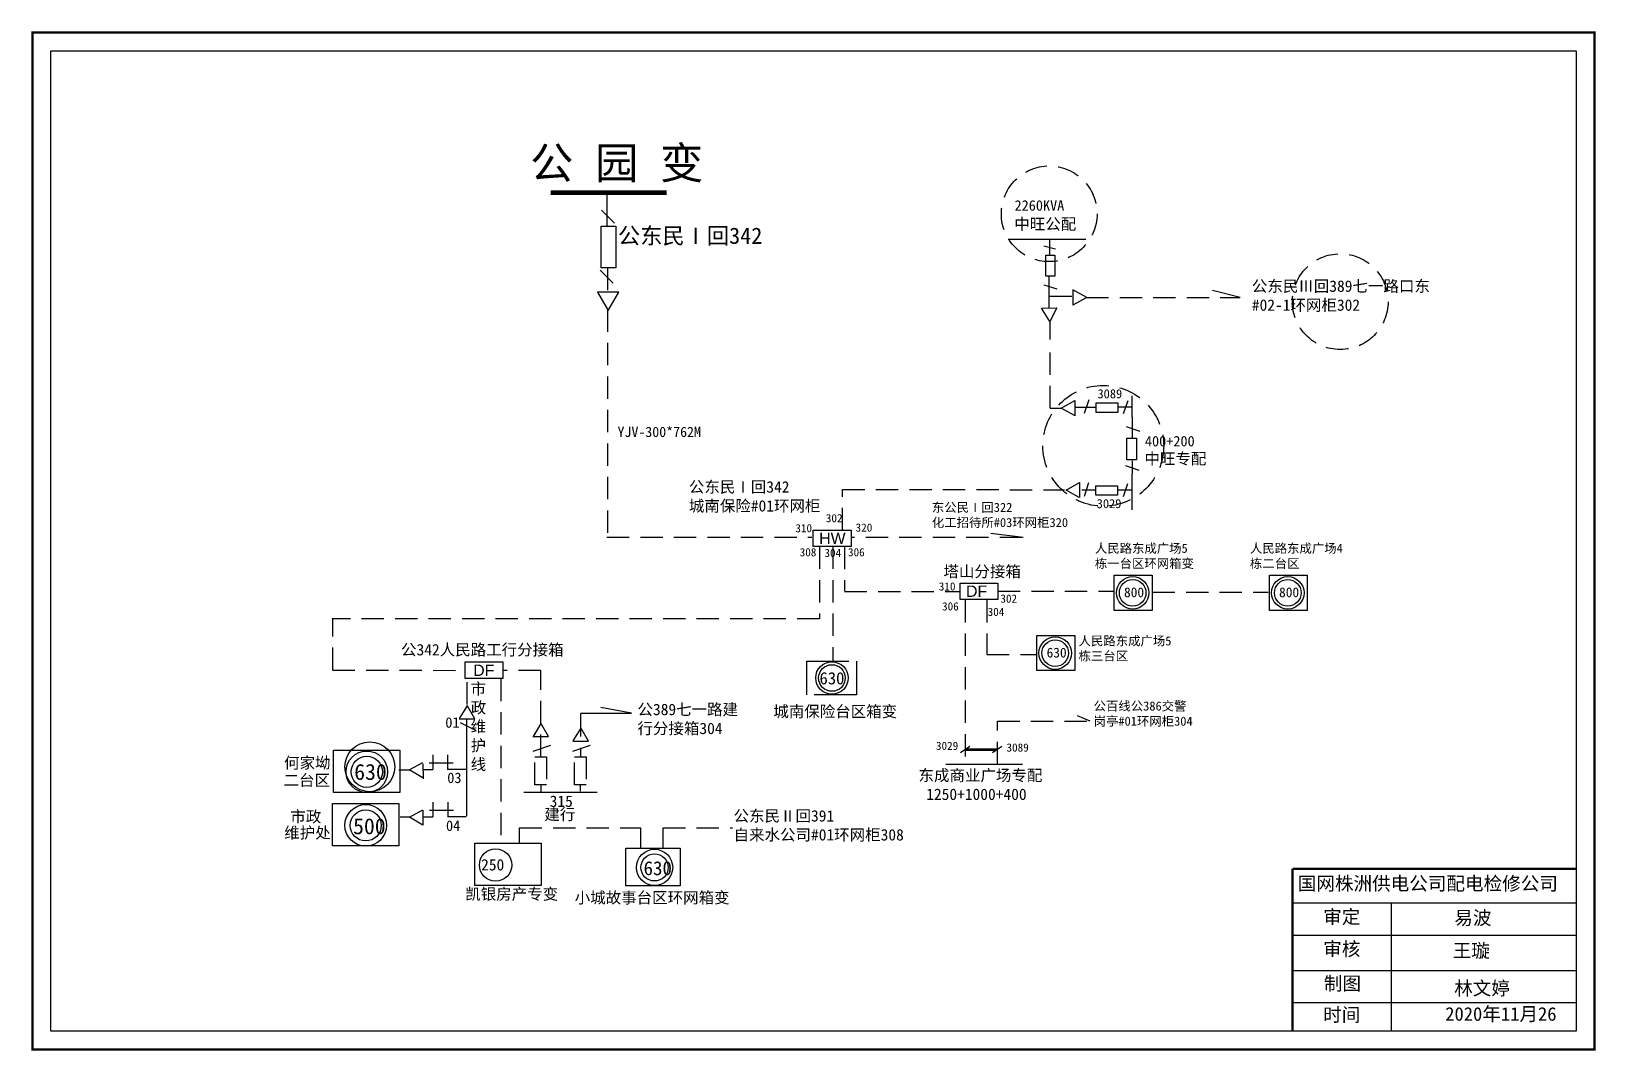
# Model space of a CAD drawing. Extents: x 0 to 344, y 0 to 224.
import ezdxf

# ---------------------------------------------------------------- set-up
doc = ezdxf.new("R2010")
doc.units = 0
doc.header["$LTSCALE"] = 0.774411
for name, pattern in [('ACAD_ISO02W100', [15, 12, -3]), ('ACAD_ISO03W100', [30, 12, -18]), ('DASHED2', [9.525, 6.35, -3.175])]:
    doc.linetypes.add(name, pattern=pattern)
doc.layers.get('0').update_dxf_attribs({"linetype": 'CONTINUOUS'})
doc.layers.add('Layer2', color=1, linetype='CONTINUOUS')
doc.styles.get("Standard").update_dxf_attribs({"font": '', "height": 2.5})
doc.styles.add('字体', font='', dxfattribs={"height": 2.5})
doc.styles.get('Standard').set_extended_font_data('楷体_GB2312')
doc.styles.get('字体').set_extended_font_data('SimSun')

msp = doc.modelspace()

# ---------------------------------------------------------------- linework, layer by layer
at = {"color": 0, "linetype": 'ACAD_ISO02W100'}
msp.add_line((126.45, 181.28), (126.45, 188.68), dxfattribs=at)
at = {"color": 0, "linetype": 'Continuous'}
for p, q in [((128.08, 181.99), (125.24, 184.83)), ((127.77, 168.74), (124.92, 171.58)), ((265.89, 165.61), (259.75, 167.14)), ((218.06, 112.72), (210.94, 113.64)), ((120.57, 74.1), (131.83, 74.1)), ((131.83, 74.1), (125.07, 75.34)), ((232.85, 72.33), (230.06, 73.47)), ((94.08, 72.03), (97.46, 70.34)), ((206.36, 66.7), (204.26, 65.31)), ((205.29, 65.93), (212.12, 65.93)), ((205.61, 66.23), (212.44, 66.23)), ((213.39, 66.7), (211.29, 65.31)), ((82.91, 61.57), (85.87, 63.2)), ((85.9, 62.9), (85.94, 59.57)), ((87.3, 63.15), (92.6, 63.15)), ((88.06, 64.92), (88.06, 61.64)), ((91.34, 64.92), (91.34, 61.64)), ((201.02, 62.87), (217.95, 62.87)), ((82.93, 61.51), (80.59, 61.51)), ((85.87, 59.82), (82.91, 61.57)), ((85.78, 61.67), (88.06, 61.67)), ((91.3, 61.75), (95.38, 61.75)), ((108.11, 56.69), (124.3, 56.69)), ((82.96, 51.15), (85.92, 52.79)), ((85.88, 52.73), (85.92, 49.4)), ((87.35, 52.74), (92.65, 52.74)), ((88.11, 54.5), (88.11, 51.22)), ((91.39, 54.5), (91.39, 51.22)), ((83.26, 51.15), (80.92, 51.15)), ((85.92, 49.4), (82.96, 51.15)), ((85.83, 51.25), (88.11, 51.25)), ((91.35, 51.33), (95.43, 51.33))]:
    msp.add_line(p, q, dxfattribs=at)
at = {"linetype": 'Continuous'}
for p, q in [((231.85, 178.36), (214.75, 178.36)), ((225.22, 176.22), (222.6, 176.91)), ((223.97, 175.03), (223.97, 178.39)), ((223.81, 163.4), (223.81, 170.27)), ((225.6, 167.45), (222.69, 168.28)), ((228.79, 165.83), (223.75, 165.83)), ((222.14, 163.27), (225.51, 163.32)), ((223.92, 160.33), (222.14, 163.27)), ((225.52, 163.31), (223.92, 160.33)), ((224.02, 141.24), (226.45, 141.24)), ((226.47, 141.19), (229.44, 142.93)), ((229.44, 142.93), (229.43, 139.55)), ((229.5, 141.45), (234.13, 141.45)), ((231.6, 140.1), (232.61, 143.14)), ((239.13, 141.48), (242.03, 141.48)), ((240.19, 140.02), (241.2, 142.88)), ((242.07, 139.27), (242.07, 143.91)), ((229.4, 139.62), (226.47, 141.19)), ((242.08, 139.29), (242.08, 134.65)), ((240.73, 137.18), (243.76, 136.17)), ((240.64, 128.59), (243.51, 127.58)), ((242.1, 129.65), (242.1, 126.75)), ((227.51, 123.16), (230.48, 124.89)), ((230.48, 124.89), (230.47, 121.52)), ((231.55, 121.86), (232.56, 124.89)), ((240.14, 121.77), (241.15, 124.64)), ((242.07, 118.83), (242.07, 126.75)), ((230.44, 121.58), (227.51, 123.16)), ((230.99, 123.21), (234.07, 123.21)), ((239.08, 123.23), (241.98, 123.23)), ((277.44, 32.28), (339.81, 32.28)), ((299.09, 32.27), (299.09, 3.94)), ((277.44, 25.18), (339.81, 25.18)), ((277.44, 17.43), (339.81, 17.43)), ((277.44, 10.33), (339.81, 10.33))]:
    msp.add_line(p, q, dxfattribs=at)
at = {"color": 0, "linetype": 'DASHED2'}
for p, q in [((126.53, 172.1), (126.53, 166.71)), ((231.98, 165.61), (265.76, 165.61)), ((126.53, 162.97), (126.53, 113.12)), ((224.01, 156.35), (224.01, 160.3)), ((224.01, 141.19), (224.01, 154.05)), ((178.31, 114.35), (178.28, 123.32)), ((178.28, 123.32), (227.16, 123.26)), ((126.44, 112.82), (171.53, 112.82)), ((173.22, 110.76), (173.22, 94.86)), ((176.14, 110.73), (176.14, 85.49)), ((178.75, 110.72), (178.75, 100.99)), ((217.83, 112.72), (180.16, 112.73)), ((178.75, 100.82), (204.21, 100.82)), ((212.5, 100.96), (237.96, 100.96)), ((246.56, 100.74), (272.03, 100.74)), ((205.28, 98.97), (205.28, 63.1)), ((173.22, 94.86), (65.91, 94.86)), ((66.05, 83.57), (66.05, 94.81)), ((66, 83.52), (95.26, 83.49)), ((111.84, 83.46), (103.6, 83.46)), ((111.85, 64.46), (111.89, 83.44)), ((95.65, 75.95), (95.66, 81.67)), ((103.08, 81.65), (103.08, 45.52)), ((93.86, 72.83), (97.32, 72.85)), ((95.64, 75.7), (93.89, 72.87)), ((97.32, 72.85), (95.63, 75.77)), ((120.62, 73.82), (120.62, 64.38)), ((110.13, 68.89), (113.59, 68.91)), ((111.9, 71.76), (110.15, 68.93)), ((113.59, 68.91), (111.89, 71.84)), ((120.67, 70.76), (118.92, 67.94)), ((122.36, 67.92), (120.66, 70.84)), ((212.4, 62.84), (212.4, 72.33)), ((212.4, 72.33), (232.85, 72.33)), ((110.2, 65.73), (114.1, 67.03)), ((118.89, 67.9), (122.36, 67.92)), ((118.92, 65.73), (122.83, 67.03)), ((111.85, 58.28), (111.85, 56.69)), ((120.54, 58.28), (120.54, 56.86)), ((107.19, 45.36), (107.19, 48.79)), ((107.19, 48.79), (133.8, 48.79)), ((133.8, 48.85), (133.8, 44.32)), ((138.8, 44.32), (138.8, 48.85)), ((138.8, 48.85), (154.11, 48.85))]:
    msp.add_line(p, q, dxfattribs=at)
at = {"color": 7, "linetype": 'Continuous'}
msp.add_line((232.06, 165.58), (229.05, 167.3), dxfattribs=at)
at = {"color": 7, "linetype": 'DASHED2'}
for p, q in [((229.05, 167.3), (229.05, 163.92)), ((229.08, 163.99), (232.02, 165.56))]:
    msp.add_line(p, q, dxfattribs=at)
at = {"color": 7}
for p, q in [((171.85, 114.39), (180.17, 114.39)), ((171.85, 110.74), (171.85, 114.39)), ((180.17, 114.39), (180.17, 110.74)), ((180.17, 110.74), (171.85, 110.74)), ((204.19, 102.72), (212.51, 102.72)), ((204.19, 99.07), (204.19, 102.72)), ((212.51, 102.72), (212.51, 99.07)), ((212.51, 99.07), (204.19, 99.07))]:
    msp.add_line(p, q, dxfattribs=at)
at = {"linetype": 'DASHED2'}
for p, q in [((210.08, 98.98), (210.08, 86.96)), ((210.08, 86.96), (220.91, 86.96))]:
    msp.add_line(p, q, dxfattribs=at)
at = {"color": 0}
for p, q in [((95.22, 81.7), (95.22, 85.35)), ((95.22, 85.35), (103.54, 85.35)), ((103.54, 85.35), (103.54, 81.7)), ((103.54, 81.7), (95.22, 81.7)), ((95.56, 51.42), (95.55, 72.86))]:
    msp.add_line(p, q, dxfattribs=at)
at = {"linetype": 'Continuous', "const_width": 0.5}
msp.add_lwpolyline([(-0.08, 223.96), (343.9, 223.96), (343.9, -0.01), (-0.08, -0.01)], close=True, dxfattribs=at)
at = {"linetype": 'Continuous'}
for points in [[(3.97, 219.91), (339.85, 219.91), (339.85, 4.04), (3.97, 4.04)], [(225.05, 170.27), (223.08, 170.27), (223.08, 174.94), (225.05, 174.94)], [(234.13, 140.27), (234.13, 142.38), (238.93, 142.38), (238.93, 140.27)], [(240.9, 134.65), (243, 134.65), (243, 129.85), (240.9, 129.85)], [(234.07, 122.03), (234.07, 124.13), (238.88, 124.13), (238.88, 122.03)], [(238.15, 104.47), (246.47, 104.47), (246.47, 96.7), (238.15, 96.7)], [(272.3, 104.47), (280.62, 104.47), (280.62, 96.7), (272.3, 96.7)], [(221.1, 91.19), (229.42, 91.19), (229.42, 83.43), (221.1, 83.43)]]:
    msp.add_lwpolyline(points, close=True, dxfattribs=at)
at = {"color": 0, "linetype": 'Continuous', "const_width": 1}
msp.add_lwpolyline([(114.06, 188.68), (139.59, 188.68)], dxfattribs=at)
at = {"color": 0, "linetype": 'ACAD_ISO02W100'}
msp.add_lwpolyline([(128.35, 172.1), (125.18, 172.1), (125.18, 181.28), (128.35, 181.28)], close=True, dxfattribs=at)
at = {"color": 0, "linetype": 'Continuous'}
for points in [[(126.67, 162.73), (129.02, 166.78), (124.33, 166.78)], [(66.23, 65.89), (80.83, 65.89), (80.83, 56.56), (66.23, 56.56)], [(66.03, 54.19), (80.63, 54.19), (80.63, 44.87), (66.03, 44.87)], [(97.34, 45.42), (111.95, 45.42), (111.95, 36.09), (97.34, 36.09)], [(130.56, 44.32), (142.53, 44.32), (142.53, 36.04), (130.56, 36.04)]]:
    msp.add_lwpolyline(points, close=True, dxfattribs=at)
at = {"linetype": 'ACAD_ISO03W100'}
msp.add_lwpolyline([(170.41, 85.49), (181.37, 85.49), (181.37, 78.11), (170.41, 78.11)], close=True, dxfattribs=at)
at = {"color": 0, "linetype": 'DASHED2'}
for points in [[(110.53, 64.43), (113.13, 64.43), (113.13, 58.26), (110.53, 58.26)], [(119.25, 64.43), (121.85, 64.43), (121.85, 58.26), (119.25, 58.26)]]:
    msp.add_lwpolyline(points, close=True, dxfattribs=at)
at = {"linetype": 'Continuous', "const_width": 0.5}
for points in [[(277.4, 39.79), (277.4, 4.06)], [(277.44, 39.79), (339.81, 39.79)]]:
    msp.add_lwpolyline(points, dxfattribs=at)
at = {"color": 1, "linetype": 'DASHED2'}
for centre, radius in [((223.81, 184.02), 10.54), ((287.89, 164.67), 10.54), ((235.72, 132.93), 13.3)]:
    msp.add_circle(centre, radius, dxfattribs=at)
at = {"color": 7}
for centre, radius in [((242.19, 100.56), 3.58), ((242.19, 100.56), 2.93), ((276.34, 100.56), 3.58), ((276.34, 100.56), 2.93), ((225.14, 87.28), 3.58), ((225.14, 87.28), 2.93), ((175.97, 81.81), 3.58), ((175.97, 81.81), 2.93)]:
    msp.add_circle(centre, radius, dxfattribs=at)
at = {"color": 1, "linetype": 'Continuous'}
msp.add_circle((74.21, 62.25), 5.48, dxfattribs=at)
at = {"color": 0}
for centre, radius in [((73.55, 61.15), 4.58), ((73.55, 61.15), 3.43), ((73.31, 49.36), 4.58), ((73.31, 49.36), 3.43), ((136.91, 40.1), 3.99), ((136.91, 40.1), 2.99)]:
    msp.add_circle(centre, radius, dxfattribs=at)
at = {"color": 0, "linetype": 'Continuous'}
msp.add_circle((101.91, 40.63), 3.57, dxfattribs=at)

# ---------------------------------------------------------------- texts
at = {"style": '字体'}
for s, p in [('中旺公配', (216.12, 180.52)), ('中旺专配', (244.78, 128.85)), ('城南保险台区箱变', (163.06, 73.2))]:
    msp.add_text(s, height=2.5, dxfattribs=at).set_placement(p)
at = {"color": 0, "style": '字体'}
for s, height, p in [('YJV-300*762M', 2.25, (128.76, 134.87)), ('何家坳', 2.5, (55.33, 61.88)), ('二台区', 2.5, (55.22, 58.04)), ('市政', 2.5, (56.71, 50.05)), ('维护处', 2.5, (55.37, 46.49)), ('小城故事台区环网箱变', 2.5, (119.33, 32.2))]:
    msp.add_text(s, height=height, dxfattribs=at).set_placement(p)
at = {"color": 7}
msp.add_text('630', height=2.687, dxfattribs=at).set_placement((173.23, 80.41))
at = {"color": 0}
for s, height, p in [('01', 2.3, (90.84, 70.86)), ('03', 2.3, (91.27, 58.68)), ('04', 2.3, (90.99, 48.13)), ('250', 2.5, (98.72, 39.43))]:
    msp.add_text(s, height=height, dxfattribs=at).set_placement(p)
at = {"color": 0, "linetype": 'Continuous', "attachment_point": 1, "style": '字体'}
for s, insert, char_height, width in [('公 园 变', (109.49, 198.72), 7, 83.5042), ('公东民Ⅰ回342', (128.86, 180.99), 3.587, 94.453)]:
    msp.add_mtext(s, dxfattribs=dict(at, insert=insert, char_height=char_height, width=width))
at = {"attachment_point": 1, "style": '字体'}
for s, insert, char_height, width in [('公东民Ⅲ回389七一路口东\\P#02-1环网柜{\\C1;302}', (268.43, 169.34), 2.5, 49.0083), ('公东民Ⅰ回342{\\C256;\\P}城南保险#01环网柜', (144.47, 125.13), 2.5, 32.1905), ('东公民Ⅰ回322\\P化工招待所#03环网柜320', (197.97, 120.38), 2, 39.2067), ('塔山分接箱', (200.52, 106.52), 2.5, 32.1905)]:
    msp.add_mtext(s, dxfattribs=dict(at, insert=insert, char_height=char_height, width=width))
at = {"color": 1, "attachment_point": 1, "style": '字体'}
for s, insert, char_height, width in [('{\\fKaiTi_GB2312|b0|i0|c134|p32;3089}', (234.44, 145.39), 2, 32.1905), ('{\\fKaiTi_GB2312|b0|i0|c134|p32;3029}', (234.27, 121.21), 2, 32.1905), ('{\\H0.72x;\\C7;302}', (174.63, 117.9), 2.5, 32.1905), ('{\\H0.72x;\\C7;310}', (167.92, 115.7), 2.5, 32.1905), ('{\\fArial|b0|i0|c0|p32;\\C7;HW}', (173.16, 113.83), 2.5, 32.1905), ('{\\H0.72x;\\C7;320}', (181.19, 115.83), 2.5, 32.1905), ('{\\H0.72x;\\C7;308}', (168.87, 110.4), 2.5, 32.1905), ('{\\H0.72x;\\C7;306}', (179.51, 110.4), 2.5, 32.1905), ('{\\H0.72x;\\C7;304}', (174.32, 110.24), 2.5, 32.1905), ('{\\fKaiTi_GB2312|b0|i0|c134|p32;\\H0.72x;\\C7;310}', (199.5, 102.87), 2.5, 32.1905), ('{\\fArial|b0|i0|c0|p32;\\C7;DF}', (205.5, 102.17), 2.5, 32.1905), ('{\\fKaiTi_GB2312|b0|i0|c134|p32;\\H0.72x;\\C7;302}', (213.06, 100.19), 2.5, 32.1905), ('{\\H0.72x;\\C7;800}', (240.29, 101.76), 3, 38.6286), ('{\\H0.72x;\\C7;800}', (274.43, 101.76), 3, 38.6286), ('{\\fKaiTi_GB2312|b0|i0|c134|p32;\\H0.72x;\\C7;306}', (200.22, 98.48), 2.5, 32.1905), ('{\\fKaiTi_GB2312|b0|i0|c134|p32;\\H0.72x;\\C7;304}', (210.26, 97.27), 2.5, 32.1905), ('{\\H0.72x;\\C7;630}', (223.24, 88.48), 3, 38.6286), ('{\\H0.72x;\\C7;3029}', (198.88, 67.77), 2.5, 32.1905), ('{\\H0.72x;\\C7;3089}', (214.41, 67.4), 2.5, 32.1905)]:
    msp.add_mtext(s, dxfattribs=dict(at, insert=insert, char_height=char_height, width=width))
at = {"color": 0, "attachment_point": 1, "style": '字体'}
for s, insert, char_height, width in [('人民路东成广场5栋一台区环网箱变', (233.86, 111.37), 2, 23.0346), ('人民路东成广场4栋二台区', (268, 111.37), 2, 23.0346), ('公342人民路工行分接箱', (81.09, 89.29), 2.5, 40.0476), ('人民路东成广场5栋三台区', (230.27, 90.99), 2, 23.0346), ('公389七一路建行分接箱304', (133.15, 76.13), 2.5, 22.9874), ('公百线公386交警岗亭#01环网柜304', (233.59, 76.64), 2, 23.0346), ('东成商业广场专配\\P 1250+1000+400', (195.03, 61.62), 2.5, 32.1905), ('公东民Ⅱ回391\\P自来水公司#01环网柜308', (154.31, 52.7), 2.5, 44.6806), ('凯银房产专变', (95.23, 35.5), 2.5, 34.9657)]:
    msp.add_mtext(s, dxfattribs=dict(at, insert=insert, char_height=char_height, width=width))
at = {"color": 0, "linetype": 'DASHED2', "char_height": 2.5, "attachment_point": 1, "style": '字体'}
for s, insert, width in [('{\\fArial|b0|i0|c0|p32;DF}', (96.98, 84.76), 4.5093), ('市政维护线', (96.42, 80.71), 3.0822), ('315', (113.82, 55.92), 6.5052), ('建行', (112.63, 53.04), 17.2389)]:
    msp.add_mtext(s, dxfattribs=dict(at, insert=insert, width=width))
at = {"color": 0, "attachment_point": 1}
for s, insert, char_height, width in [('630', (70.78, 62.89), 3.513, 7.3895), ('500', (70.53, 50.92), 3.513, 7.3895), ('630', (134.49, 41.46), 3.062, 6.4415)]:
    msp.add_mtext(s, dxfattribs=dict(at, insert=insert, char_height=char_height, width=width))
at = {"linetype": 'Continuous', "char_height": 3, "attachment_point": 1, "style": '字体'}
for s, insert, width in [('国网株洲供电公司配电检修公司', (278.54, 38.06), 82.0179), ('审定', (284.14, 30.72), 23.4615), ('易波', (313.01, 30.5), 23.4615), ('审核', (284.14, 23.66), 23.4615), ('王璇', (312.65, 23.28), 33.0539), ('制图', (284.3, 16.04), 23.4615), ('林文婷', (312.98, 14.99), 60.45), ('时间', (284.14, 9.16), 23.4615), ('2020年11月26', (311.01, 9.33), 27.2667)]:
    msp.add_mtext(s, dxfattribs=dict(at, insert=insert, width=width))
at = {"layer": 'Layer2', "color": 7, "linetype": 'Continuous', "insert": (216.18, 187.01), "char_height": 2.3, "width": 18.2051, "attachment_point": 1, "style": '字体'}
msp.add_mtext('{\\C1;2260KVA}', dxfattribs=at)
at = {"layer": 'Layer2', "linetype": 'Continuous', "insert": (244.89, 135.11), "char_height": 2.3, "width": 18.2051, "attachment_point": 1, "style": '字体'}
msp.add_mtext('{\\C0;400+200}', dxfattribs=at)

doc.saveas('drawing.dxf')
